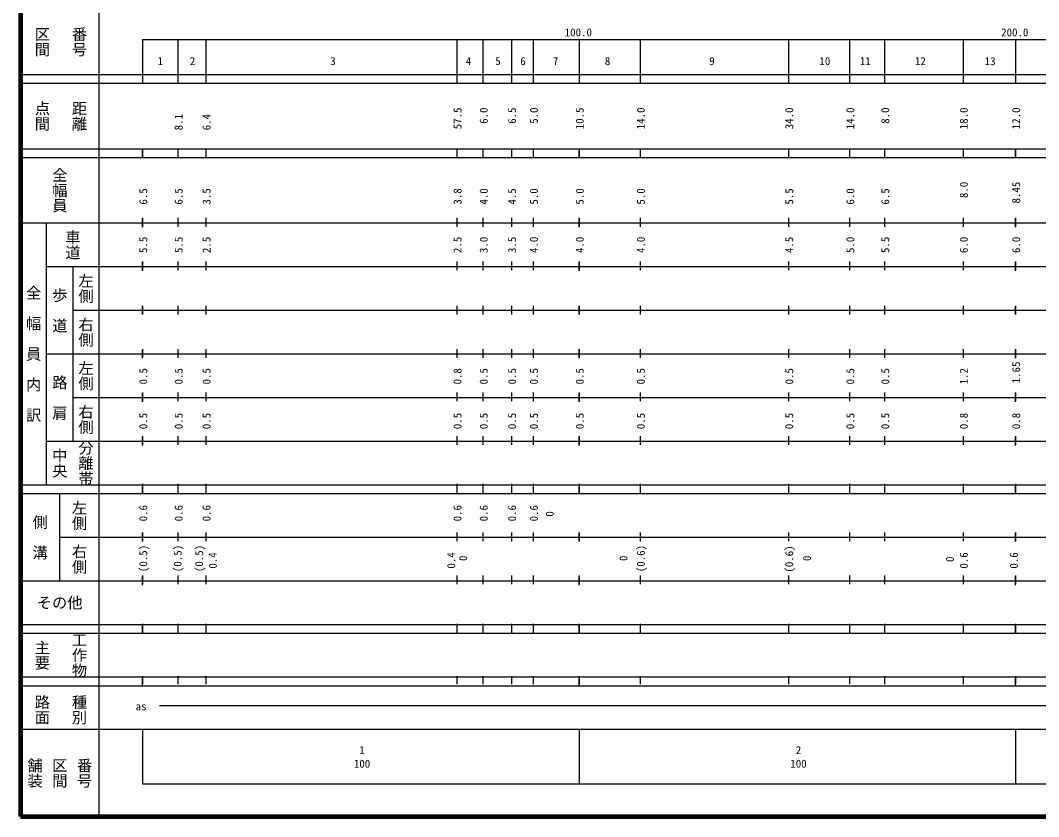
# Model space of a CAD drawing. Units: millimetres on the paper. Extents: x 40 to 680, y 20 to 380.
# Drawn here: x 40 to 273.3, y 20 to 202.4 of the extents above; entities that cross this region are included whole.
import ezdxf
from ezdxf.enums import TextEntityAlignment as Align

# ---------------------------------------------------------------- set-up
doc = ezdxf.new("R2010")
doc.units = ezdxf.units.MM
doc.layers.add('M-TTL', color=2, linetype='Continuous', lineweight=140)
doc.layers.add('M-TTL-BAND', color=7, linetype='Continuous', lineweight=25)
doc.styles.add('@ＭＳ ゴシック', font='')
doc.styles.add('ＭＳ ゴシック', font='')
doc.styles.get('@ＭＳ ゴシック').set_extended_font_data('@MS Gothic')
doc.styles.get('ＭＳ ゴシック').set_extended_font_data('MS Gothic')

msp = doc.modelspace()

# ---------------------------------------------------------------- linework, layer by layer
at = {"layer": 'M-TTL'}
for p, q in [((40, 380), (40, 20)), ((40, 20), (680, 20))]:
    msp.add_line(p, q, dxfattribs=at)
at = {"layer": 'M-TTL-BAND'}
for p, q in [((58, 370), (58, 20)), ((68, 198), (579, 198)), ((68, 198), (68, 188)), ((76.1, 198), (76.1, 187.984)), ((82.5, 198), (82.5, 187.984)), ((140, 198), (140, 187.984)), ((146, 198), (146, 187.984)), ((152.5, 198), (152.5, 187.984)), ((157.5, 198), (157.5, 187.984)), ((168, 198), (168, 188)), ((182, 198), (182, 187.984)), ((216, 198), (216, 187.984)), ((230, 198), (230, 187.984)), ((238, 198), (238, 187.984)), ((256, 198), (256, 187.984)), ((268, 198), (268, 188)), ((40, 190), (579, 190)), ((168, 190.014), (168, 187.982)), ((268, 190.014), (268, 189.014)), ((40, 188), (579, 188)), ((40, 173), (579, 173)), ((68, 173.081), (68, 171.049)), ((68, 171), (68, 173)), ((76.1, 173.081), (76.1, 171.049)), ((82.5, 173.081), (82.5, 171.049)), ((140, 173.081), (140, 171.049)), ((146, 173.081), (146, 171.049)), ((152.5, 173.081), (152.5, 171.049)), ((157.5, 173.081), (157.5, 171.049)), ((168, 173.081), (168, 171.049)), ((168, 173.081), (168, 171.049)), ((168, 171), (168, 173)), ((182, 173.081), (182, 171.049)), ((216, 173.081), (216, 171.049)), ((230, 173.081), (230, 171.049)), ((238, 173.081), (238, 171.049)), ((256, 173.081), (256, 171.049)), ((268, 173.081), (268, 171.049)), ((268, 173.081), (268, 171.049)), ((268, 171), (268, 173)), ((40, 171), (579, 171)), ((68, 157.144), (68, 155.144)), ((68, 155), (68, 157)), ((76.1, 157.144), (76.1, 155.144)), ((82.5, 157.144), (82.5, 155.144)), ((140, 157.144), (140, 155.144)), ((146, 157.144), (146, 155.144)), ((152.5, 157.144), (152.5, 155.144)), ((157.5, 157.144), (157.5, 155.144)), ((168, 157.144), (168, 155.144)), ((168, 157.144), (168, 155.144)), ((168, 155), (168, 157)), ((182, 157.144), (182, 155.144)), ((216, 157.144), (216, 155.144)), ((230, 157.144), (230, 155.144)), ((238, 157.144), (238, 155.144)), ((256, 157.144), (256, 155.144)), ((268, 157.144), (268, 155.144)), ((268, 157.144), (268, 155.144)), ((268, 155), (268, 157)), ((40, 156), (579, 156)), ((46, 96), (46, 156)), ((68, 147.155), (68, 145.155)), ((68, 145), (68, 147)), ((76.1, 147.155), (76.1, 145.155)), ((82.5, 147.155), (82.5, 145.155)), ((140, 147.155), (140, 145.155)), ((146, 147.155), (146, 145.155)), ((152.5, 147.155), (152.5, 145.155)), ((157.5, 147.155), (157.5, 145.155)), ((168, 147.155), (168, 145.155)), ((168, 147.155), (168, 145.155)), ((168, 145), (168, 147)), ((182, 147.155), (182, 145.155)), ((216, 147.155), (216, 145.155)), ((230, 147.155), (230, 145.155)), ((238, 147.155), (238, 145.155)), ((256, 147.155), (256, 145.155)), ((268, 147.155), (268, 145.155)), ((268, 147.155), (268, 145.155)), ((268, 145), (268, 147)), ((46, 146), (579, 146)), ((52, 146), (52, 106)), ((52, 136), (579, 136)), ((68, 135), (68, 137)), ((68, 136.998), (68, 134.998)), ((76.1, 136.998), (76.1, 134.998)), ((82.5, 136.998), (82.5, 134.998)), ((140, 136.998), (140, 134.998)), ((146, 136.998), (146, 134.998)), ((152.5, 136.998), (152.5, 134.998)), ((157.5, 136.998), (157.5, 134.998)), ((168, 135), (168, 137)), ((168, 136.998), (168, 134.998)), ((168, 136.998), (168, 134.998)), ((182, 136.998), (182, 134.998)), ((216, 136.998), (216, 134.998)), ((230, 136.998), (230, 134.998)), ((238, 136.998), (238, 134.998)), ((256, 136.998), (256, 134.998)), ((268, 135), (268, 137)), ((268, 136.998), (268, 134.998)), ((268, 136.998), (268, 134.998)), ((46, 126), (579, 126)), ((68, 127.092), (68, 125.092)), ((68, 125), (68, 127)), ((76.1, 127.092), (76.1, 125.092)), ((82.5, 127.092), (82.5, 125.092)), ((140, 127.092), (140, 125.092)), ((146, 127.092), (146, 125.092)), ((152.5, 127.092), (152.5, 125.092)), ((157.5, 127.092), (157.5, 125.092)), ((168, 127.092), (168, 125.092)), ((168, 127.092), (168, 125.092)), ((168, 125), (168, 127)), ((182, 127.092), (182, 125.092)), ((216, 127.092), (216, 125.092)), ((230, 127.092), (230, 125.092)), ((238, 127.092), (238, 125.092)), ((256, 127.092), (256, 125.092)), ((268, 127.092), (268, 125.092)), ((268, 127.092), (268, 125.092)), ((268, 125), (268, 127)), ((68, 117.183), (68, 115.183)), ((68, 115), (68, 117)), ((76.1, 117.183), (76.1, 115.183)), ((82.5, 117.183), (82.5, 115.183)), ((140, 117.183), (140, 115.183)), ((146, 117.183), (146, 115.183)), ((152.5, 117.183), (152.5, 115.183)), ((157.5, 117.183), (157.5, 115.183)), ((168, 117.183), (168, 115.183)), ((168, 117.183), (168, 115.183)), ((168, 115), (168, 117)), ((182, 117.183), (182, 115.183)), ((216, 117.183), (216, 115.183)), ((230, 117.183), (230, 115.183)), ((238, 117.183), (238, 115.183)), ((256, 117.183), (256, 115.183)), ((268, 117.183), (268, 115.183)), ((268, 117.183), (268, 115.183)), ((268, 115), (268, 117)), ((52, 116), (579, 116)), ((46, 106), (579, 106)), ((68, 107.192), (68, 105.192)), ((68, 105), (68, 107)), ((76.1, 107.192), (76.1, 105.192)), ((82.5, 107.192), (82.5, 105.192)), ((140, 107.192), (140, 105.192)), ((146, 107.192), (146, 105.192)), ((152.5, 107.192), (152.5, 105.192)), ((157.5, 107.192), (157.5, 105.192)), ((168, 107.192), (168, 105.192)), ((168, 107.192), (168, 105.192)), ((168, 105), (168, 107)), ((182, 107.192), (182, 105.192)), ((216, 107.192), (216, 105.192)), ((230, 107.192), (230, 105.192)), ((238, 107.192), (238, 105.192)), ((256, 107.192), (256, 105.192)), ((268, 107.192), (268, 105.192)), ((268, 107.192), (268, 105.192)), ((268, 105), (268, 107)), ((40, 96), (579, 96)), ((68, 96.202), (68, 94.171)), ((68, 94), (68, 96)), ((76.1, 96.202), (76.1, 94.171)), ((82.5, 96.202), (82.5, 94.171)), ((140, 96.202), (140, 94.171)), ((146, 96.202), (146, 94.171)), ((152.5, 96.202), (152.5, 94.171)), ((157.5, 96.202), (157.5, 94.171)), ((168, 96.202), (168, 94.171)), ((168, 96.202), (168, 94.171)), ((168, 94), (168, 96)), ((182, 96.202), (182, 94.171)), ((216, 96.202), (216, 94.171)), ((230, 96.202), (230, 94.171)), ((238, 96.202), (238, 94.171)), ((256, 96.202), (256, 94.171)), ((268, 96.202), (268, 94.171)), ((268, 96.202), (268, 94.171)), ((268, 94), (268, 96)), ((40, 94), (579, 94)), ((49, 94), (49, 74)), ((49, 84), (579, 84)), ((68, 85.098), (68, 83.098)), ((68, 83), (68, 85)), ((76.1, 85.098), (76.1, 83.098)), ((82.5, 85.098), (82.5, 83.098)), ((140, 85.098), (140, 83.098)), ((146, 85.098), (146, 83.098)), ((152.5, 85.098), (152.5, 83.098)), ((157.5, 85.098), (157.5, 83.098)), ((168, 85.098), (168, 83.098)), ((168, 85.098), (168, 83.098)), ((168, 83), (168, 85)), ((182, 85.098), (182, 83.098)), ((216, 85.098), (216, 83.098)), ((230, 85.098), (230, 83.098)), ((238, 85.098), (238, 83.098)), ((256, 85.098), (256, 83.098)), ((268, 85.098), (268, 83.098)), ((268, 85.098), (268, 83.098)), ((268, 83), (268, 85)), ((68, 75.271), (68, 73.271)), ((68, 73), (68, 75)), ((76.1, 75.271), (76.1, 73.271)), ((82.5, 75.271), (82.5, 73.271)), ((140, 75.271), (140, 73.271)), ((146, 75.271), (146, 73.271)), ((152.5, 75.271), (152.5, 73.271)), ((157.5, 75.271), (157.5, 73.271)), ((168, 75.271), (168, 73.271)), ((168, 73), (168, 75)), ((182, 75.271), (182, 73.271)), ((216, 75.271), (216, 73.271)), ((230, 75.271), (230, 73.271)), ((238, 75.271), (238, 73.271)), ((256, 75.271), (256, 73.271)), ((268, 75.271), (268, 73.271)), ((268, 73), (268, 75)), ((40, 74), (579, 74)), ((40, 64), (579, 64)), ((68, 64.199), (68, 62.169)), ((68, 62), (68, 64)), ((76.1, 64.199), (76.1, 62.169)), ((82.5, 64.199), (82.5, 62.169)), ((140, 64.199), (140, 62.169)), ((146, 64.199), (146, 62.169)), ((152.5, 64.199), (152.5, 62.169)), ((157.5, 64.199), (157.5, 62.169)), ((168, 64.199), (168, 62.169)), ((168, 64.199), (168, 62.169)), ((168, 62), (168, 64)), ((182, 64.199), (182, 62.169)), ((216, 64.199), (216, 62.169)), ((230, 64.199), (230, 62.169)), ((238, 64.199), (238, 62.169)), ((256, 64.199), (256, 62.169)), ((268, 64.199), (268, 62.169)), ((268, 64.199), (268, 62.169)), ((268, 62), (268, 64)), ((40, 62), (579, 62)), ((40, 52), (579, 52)), ((68, 52.178), (68, 50.312)), ((68, 50), (68, 52)), ((76.1, 52.178), (76.1, 50.312)), ((82.5, 52.178), (82.5, 50.312)), ((140, 52.178), (140, 50.312)), ((146, 52.178), (146, 50.312)), ((152.5, 52.178), (152.5, 50.312)), ((157.5, 52.178), (157.5, 50.312)), ((168, 52.178), (168, 50.312)), ((168, 52.178), (168, 50.312)), ((168, 50), (168, 52)), ((182, 52.178), (182, 50.312)), ((216, 52.178), (216, 50.312)), ((230, 52.178), (230, 50.312)), ((238, 52.178), (238, 50.312)), ((256, 52.178), (256, 50.312)), ((268, 52.178), (268, 50.312)), ((268, 52.178), (268, 50.312)), ((268, 50), (268, 52)), ((40, 50), (579, 50)), ((71.898, 45.483), (565.151, 45.483)), ((40, 40), (579, 40)), ((68, 40), (68, 27.5)), ((168, 40), (168, 27.5)), ((268, 40), (268, 27.5)), ((68, 27.5), (579, 27.5))]:
    msp.add_line(p, q, dxfattribs=at)

# ---------------------------------------------------------------- texts
for s, height, rotation, style, p in [('番号', 2.566, 270, '@ＭＳ ゴシック', (53.5, 197.5)), ('区間', 2.566, 270, '@ＭＳ ゴシック', (45, 197.5)), ('1', 1.833, 1.384, 'ＭＳ ゴシック', (72.064, 193.087)), ('2', 1.833, 1.384, 'ＭＳ ゴシック', (79.455, 193.087)), ('3', 1.833, 1.384, 'ＭＳ ゴシック', (111.634, 193.087)), ('4', 1.833, 1.384, 'ＭＳ ゴシック', (142.675, 193.087)), ('5', 1.833, 1.384, 'ＭＳ ゴシック', (149.45, 193.087)), ('点間', 2.566, 270, '@ＭＳ ゴシック', (45, 180.5)), ('距離', 2.566, 270, '@ＭＳ ゴシック', (53.5, 180.5)), ('57.5', 1.833, 90, 'ＭＳ ゴシック', (140.156, 179.961)), (' 6.0', 1.833, 90, 'ＭＳ ゴシック', (146.156, 179.961)), (' 6.5', 1.833, 90, 'ＭＳ ゴシック', (152.656, 179.961)), (' 5.0', 1.833, 90, 'ＭＳ ゴシック', (157.656, 179.961)), ('10.5', 1.833, 90, 'ＭＳ ゴシック', (168.156, 179.961)), ('14.0', 1.833, 90, 'ＭＳ ゴシック', (182.156, 179.961)), ('34.0', 1.833, 90, 'ＭＳ ゴシック', (216.156, 179.961)), ('14.0', 1.833, 90, 'ＭＳ ゴシック', (230.156, 179.961)), (' 8.0', 1.833, 90, 'ＭＳ ゴシック', (238.156, 179.961)), ('18.0', 1.833, 90, 'ＭＳ ゴシック', (256.156, 179.961)), ('12.0', 1.833, 90, 'ＭＳ ゴシック', (268.156, 179.962)), ('8.1', 1.833, 90, 'ＭＳ ゴシック', (76.257, 179.087)), ('6.4', 1.833, 90, 'ＭＳ ゴシック', (82.656, 179.087)), ('全幅員', 2.566, 270, '@ＭＳ ゴシック', (49, 163.5)), ('6.5', 1.833, 90, 'ＭＳ ゴシック', (68.156, 162.076)), ('6.5', 1.833, 90, 'ＭＳ ゴシック', (76.257, 162.076)), ('3.5', 1.833, 90, 'ＭＳ ゴシック', (82.656, 162.076)), ('3.8', 1.833, 90, 'ＭＳ ゴシック', (140.156, 162.076)), ('4.0', 1.833, 90, 'ＭＳ ゴシック', (146.156, 162.076)), ('4.5', 1.833, 90, 'ＭＳ ゴシック', (152.656, 162.076)), ('5.0', 1.833, 90, 'ＭＳ ゴシック', (157.656, 162.076)), ('5.0', 1.833, 90, 'ＭＳ ゴシック', (168.156, 162.076)), ('5.0', 1.833, 90, 'ＭＳ ゴシック', (182.156, 162.076)), ('5.5', 1.833, 90, 'ＭＳ ゴシック', (216.156, 162.076)), ('6.0', 1.833, 90, 'ＭＳ ゴシック', (230.156, 162.076)), ('6.5', 1.833, 90, 'ＭＳ ゴシック', (238.156, 162.076)), (' 8.0', 1.833, 90, 'ＭＳ ゴシック', (256.156, 162.951)), ('8.45', 1.833, 90, 'ＭＳ ゴシック', (268.156, 162.951)), ('車道', 2.566, 270, '@ＭＳ ゴシック', (52, 151)), ('5.5', 1.833, 90, 'ＭＳ ゴシック', (68.156, 150.978)), ('5.5', 1.833, 90, 'ＭＳ ゴシック', (76.257, 150.978)), ('2.5', 1.833, 90, 'ＭＳ ゴシック', (82.656, 150.978)), ('2.5', 1.833, 90, 'ＭＳ ゴシック', (140.156, 150.978)), ('3.0', 1.833, 90, 'ＭＳ ゴシック', (146.156, 150.978)), ('3.5', 1.833, 90, 'ＭＳ ゴシック', (152.656, 150.978)), ('4.0', 1.833, 90, 'ＭＳ ゴシック', (157.656, 150.978)), ('4.0', 1.833, 90, 'ＭＳ ゴシック', (168.156, 150.978)), ('4.0', 1.833, 90, 'ＭＳ ゴシック', (182.156, 150.978)), ('4.5', 1.833, 90, 'ＭＳ ゴシック', (216.156, 150.978)), ('5.0', 1.833, 90, 'ＭＳ ゴシック', (230.156, 150.978)), ('5.5', 1.833, 90, 'ＭＳ ゴシック', (238.156, 150.978)), ('6.0', 1.833, 90, 'ＭＳ ゴシック', (256.156, 150.978)), ('6.0', 1.833, 90, 'ＭＳ ゴシック', (268.156, 150.978)), ('左側', 2.566, 270, '@ＭＳ ゴシック', (55, 141)), ('全\u3000幅\u3000員\u3000内\u3000訳', 2.566, 270, '@ＭＳ ゴシック', (43, 126)), ('歩\u3000道', 2.566, 270, '@ＭＳ ゴシック', (49, 136)), ('右側', 2.566, 270, '@ＭＳ ゴシック', (55, 131)), ('左側', 2.566, 270, '@ＭＳ ゴシック', (55, 121)), ('1.65', 1.833, 90, 'ＭＳ ゴシック', (268.156, 121.757)), ('0.5', 1.833, 90, 'ＭＳ ゴシック', (68.156, 120.882)), ('0.5', 1.833, 90, 'ＭＳ ゴシック', (76.257, 120.882)), ('0.5', 1.833, 90, 'ＭＳ ゴシック', (82.656, 120.882)), ('0.8', 1.833, 90, 'ＭＳ ゴシック', (140.156, 120.882)), ('0.5', 1.833, 90, 'ＭＳ ゴシック', (146.156, 120.882)), ('0.5', 1.833, 90, 'ＭＳ ゴシック', (152.656, 120.882)), ('0.5', 1.833, 90, 'ＭＳ ゴシック', (157.656, 120.882)), ('0.5', 1.833, 90, 'ＭＳ ゴシック', (168.156, 120.882)), ('0.5', 1.833, 90, 'ＭＳ ゴシック', (182.156, 120.882)), ('0.5', 1.833, 90, 'ＭＳ ゴシック', (216.156, 120.882)), ('0.5', 1.833, 90, 'ＭＳ ゴシック', (230.156, 120.882)), ('0.5', 1.833, 90, 'ＭＳ ゴシック', (238.156, 120.882)), ('1.2', 1.833, 90, 'ＭＳ ゴシック', (256.156, 120.882)), ('路\u3000肩', 2.566, 270, '@ＭＳ ゴシック', (49, 116)), ('右側', 2.566, 270, '@ＭＳ ゴシック', (55, 111)), ('0.5', 1.833, 90, 'ＭＳ ゴシック', (68.156, 110.625)), ('0.5', 1.833, 90, 'ＭＳ ゴシック', (76.257, 110.625)), ('0.5', 1.833, 90, 'ＭＳ ゴシック', (82.656, 110.625)), ('0.5', 1.833, 90, 'ＭＳ ゴシック', (140.156, 110.625)), ('0.5', 1.833, 90, 'ＭＳ ゴシック', (146.156, 110.625)), ('0.5', 1.833, 90, 'ＭＳ ゴシック', (152.656, 110.625)), ('0.5', 1.833, 90, 'ＭＳ ゴシック', (157.656, 110.625)), ('0.5', 1.833, 90, 'ＭＳ ゴシック', (168.156, 110.625)), ('0.5', 1.833, 90, 'ＭＳ ゴシック', (182.156, 110.625)), ('0.5', 1.833, 90, 'ＭＳ ゴシック', (216.156, 110.625)), ('0.5', 1.833, 90, 'ＭＳ ゴシック', (230.156, 110.625)), ('0.5', 1.833, 90, 'ＭＳ ゴシック', (238.156, 110.625)), ('0.8', 1.833, 90, 'ＭＳ ゴシック', (256.156, 110.625)), ('0.8', 1.833, 90, 'ＭＳ ゴシック', (268.156, 110.625)), ('分離帯', 2.566, 270, '@ＭＳ ゴシック', (55, 101)), ('中央', 2.566, 270, '@ＭＳ ゴシック', (49, 101)), ('左側', 2.566, 270, '@ＭＳ ゴシック', (53.5, 89)), ('0.6', 1.833, 90, 'ＭＳ ゴシック', (68.156, 89.509)), ('0.6', 1.833, 90, 'ＭＳ ゴシック', (76.257, 89.509)), ('0.6', 1.833, 90, 'ＭＳ ゴシック', (82.656, 89.509)), ('0.6', 1.833, 90, 'ＭＳ ゴシック', (140.156, 89.509)), ('0.6', 1.833, 90, 'ＭＳ ゴシック', (146.156, 89.509)), ('0.6', 1.833, 90, 'ＭＳ ゴシック', (152.656, 89.509)), ('0.6', 1.833, 90, 'ＭＳ ゴシック', (157.656, 89.509)), ('側\u3000溝', 2.566, 270, '@ＭＳ ゴシック', (44.5, 84)), ('0', 1.833, 90, 'ＭＳ ゴシック', (161.279, 89.343)), ('右側', 2.566, 270, '@ＭＳ ゴシック', (53.5, 79)), ('(0.5)', 1.833, 90, 'ＭＳ ゴシック', (68.156, 79.141)), ('(0.5)', 1.833, 90, 'ＭＳ ゴシック', (76.035, 79.141)), ('(0.5)', 1.833, 90, 'ＭＳ ゴシック', (80.958, 79.141)), ('(0.6)', 1.833, 90, 'ＭＳ ゴシック', (182.156, 79.119)), ('(0.6)', 1.833, 90, 'ＭＳ ゴシック', (216.156, 79.019)), ('0.4', 1.833, 90, 'ＭＳ ゴシック', (84.094, 78.683)), ('0.4', 1.833, 90, 'ＭＳ ゴシック', (138.723, 78.683)), ('0', 1.833, 90, 'ＭＳ ゴシック', (141.445, 79.172)), ('0', 1.833, 90, 'ＭＳ ゴシック', (178.18, 79.172)), ('0', 1.833, 90, 'ＭＳ ゴシック', (220.207, 79.172)), ('0', 1.833, 90, 'ＭＳ ゴシック', (252.959, 78.958)), ('0.6', 1.833, 90, 'ＭＳ ゴシック', (256.156, 78.683)), ('0.6', 1.833, 90, 'ＭＳ ゴシック', (267.623, 78.683)), ('工作物', 2.566, 270, '@ＭＳ ゴシック', (53.5, 57)), ('主要', 2.566, 270, '@ＭＳ ゴシック', (45, 57)), ('路面', 2.566, 270, '@ＭＳ ゴシック', (45, 44.5)), ('種別', 2.566, 270, '@ＭＳ ゴシック', (53.5, 44.5)), ('舗装', 2.566, 270, '@ＭＳ ゴシック', (43.333, 30)), ('区間', 2.566, 270, '@ＭＳ ゴシック', (49, 30)), ('番号', 2.566, 270, '@ＭＳ ゴシック', (54.667, 30))]:
    msp.add_text(s, height=height, rotation=rotation, dxfattribs=dict(at, style=style)).set_placement(p, align=Align.MIDDLE_CENTER)
at = {"layer": 'M-TTL-BAND', "style": 'ＭＳ ゴシック'}
for s, p in [('100.0', (167.844, 198.195)), ('200.0', (267.844, 198.195))]:
    msp.add_text(s, height=1.833, dxfattribs=at).set_placement(p, align=Align.BOTTOM_CENTER)
for s, height, p in [('6', 1.833, (155.166, 193.071)), ('7', 1.833, (162.65, 193.071)), ('8', 1.833, (174.538, 193.071)), ('9', 1.833, (198.466, 193.071)), ('10', 1.833, (224.334, 193.071)), ('11', 1.833, (233.584, 193.071)), ('12', 1.833, (246.224, 193.071)), ('13', 1.833, (262.209, 193.071)), ('その他', 2.566, (49, 69)), ('as', 1.833, (67.655, 45.262)), ('1', 1.833, (118.288, 35.238)), ('2', 1.833, (218.288, 35.238)), ('100', 1.833, (118.288, 32.131)), ('100', 1.833, (218.288, 32.131))]:
    msp.add_text(s, height=height, dxfattribs=at).set_placement(p, align=Align.MIDDLE_CENTER)

doc.saveas('drawing.dxf')
